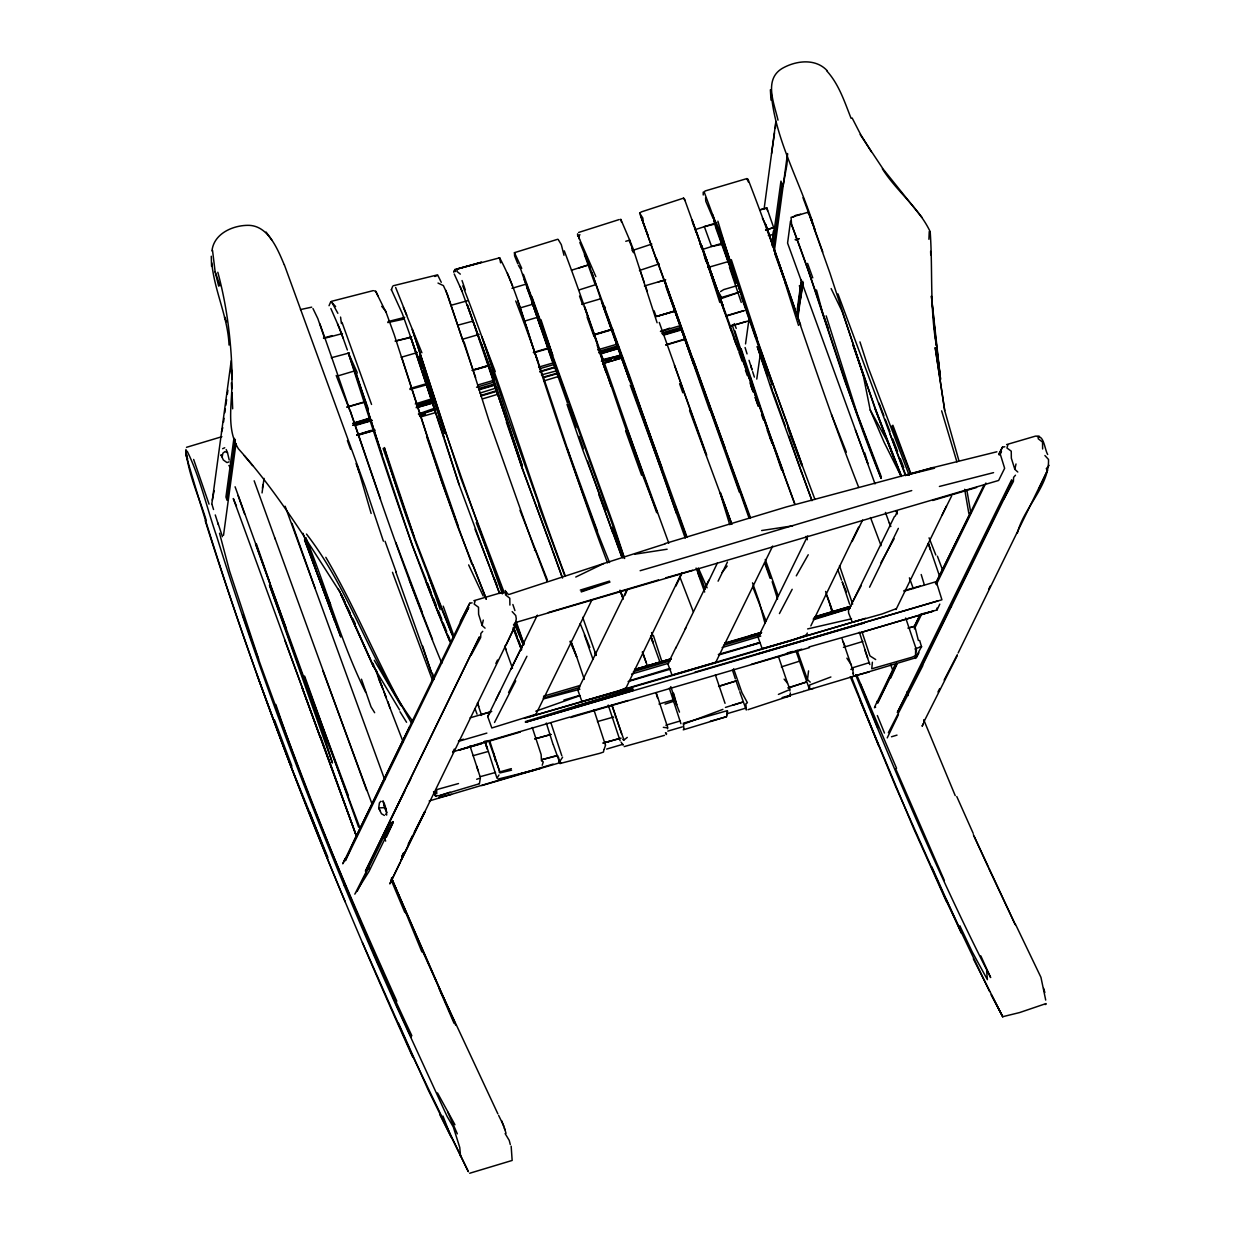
<?xml version="1.0" encoding="UTF-8"?>
<svg xmlns="http://www.w3.org/2000/svg" width="1235" height="1235" viewBox="0 0 1235 1235"><rect width="100%" height="100%" fill="white"/><g stroke="black" fill="none" stroke-linecap="round" stroke-linejoin="round"><path stroke-width="1.5" d="M504.837 1129.654L501.734 1120.809M232.087 392.761L232.659 408.785M609.997 582.071L581.299 591.905M185.945 449.463C187.89 473.885 199.175 496.995 206.23 520.352M802.982 197.677L814.884 229.787C801.592 184.123 775.055 140.836 771.258 92.996M928.921 239.297L929.245 231.578L930.187 231.717C932.842 269.369 929.662 307.592 936.346 345.167L935.512 338.019M786.186 696.988L790.199 695.799L790.338 692.928M666.499 733.127L666.421 734.501L665.464 732.648M229.046 345.059C227.873 316.839 214.288 290.688 211.818 262.916M727.292 714.756L727.338 710.665L683.372 723.201L683.912 729.02M231.393 382.788L231.717 388.932M775.379 128.363L775.873 121.509L764.172 208.468M973.319 958.792L1002.727 1016.698L1019.616 1012.561L1046.045 1003.576M772.292 241.983L773.681 230.312M773.342 234.063L773.619 231.007M382.186 801.469L383.159 801.222L386.2 809.064L386.663 815.038L385.721 814.158M797.192 315.944L801.422 280.005M852.798 668.382L853.292 675.02M727.554 711.098L726.55 716.686L683.233 729.839M579.524 239.374L577.918 234.835M718.77 294.254L718.955 292.587M211.849 503.787L231.223 360.774M916.216 652.003L916.478 649.888L905.703 618.025M810.222 682.137L807.474 679.667L808.57 670.883M774.33 251.307L787.513 153.541L786.942 164.517L783.005 186.377M745.539 343.901L748.904 319.834M790.493 221.173L787.575 243.079L875.028 483.888M223.52 535.342L235.978 443.581M756.762 379.083L760.112 355.526M222.794 427.665L221.513 431.957M223.55 422.061L224.06 418.325M224.832 412.706L225.341 408.97M225.851 405.234L226.623 399.615M227.379 394.011L227.888 390.275M233.955 438.116L225.943 497.01L227.039 500.268L235.329 439.398M262.422 488.165L262.916 484.537M262.052 492.919L264.028 478.377M772.122 245.75L780.952 181.144L782.079 184.2L773.496 247.062M797.254 309.537L800.882 282.923M798.011 314.693L802.441 282.352M797.779 318.491L802.843 281.348M803.337 282.753L800.265 300.321M771.535 153.572L774.515 132.917M512.17 611.618L515.767 615.555L516.292 618.905L514.331 627.704L389.812 883.889L400.217 862.231M1044.903 455.514L1048.5 459.451C1049.518 485.695 1023.167 508.635 1017.331 533.35M773.913 228.305L766.827 207.881L760.142 209.749M605.613 745.014L604.1 749.398M537.642 360.497C525.184 326.272 517.094 289.993 499.619 257.822L457.351 269.014L456.919 271.376L460.315 274.124M212.297 500.16L214.118 490.727M872.373 662.222L871.771 668.783L911.878 657.252L915.521 655.708L915.891 653.871M603.853 750.015L603.452 752.069L599.839 753.304L560.057 763.492L553.357 744.983M791.558 224.538C823.683 308.318 846.901 395.323 881.126 478.408L844.956 381.43L808.57 271.453L791.558 224.538L791.064 217.345L807.397 212.435L809.048 214.103L812.599 223.797M479.412 783.716L480.353 778.05L476.679 779.27M915.521 655.708L915.66 649.348M485.062 628.136L482.098 625.435L483.286 620.078M1017.794 472.017L1014.83 469.315L1016.019 463.974M211.972 250.937C213.732 233.955 232.087 225.634 247.309 225.341C267.887 224.677 277.427 248.744 284.189 264.63M534.493 550.486L534.894 548.942L547.09 581.206M515.952 622.409L998.621 480.461L1004.642 468.297L1000.273 454.171M255.537 544.141L321.316 725.501L360.018 828.176M914.934 648.946L921.557 646.569L915.15 658.471L917.25 654.627M537.364 615.138L487.702 716.547L491.823 727.971L535.728 714.339M626.67 590.407L577.826 690.133L581.963 701.573L618.55 691.168L625.867 687.926M807.705 535.913L758.089 637.306L762.211 648.745L792.129 640.347L806.115 635.099M894.464 516.462L848.46 610.445L848.615 613.069L852.351 622.332L882.269 613.918L896.255 608.701M453.739 272.24L455.005 269.462L481.542 262.206L457.351 269.014M434.782 794.846L436.557 789.659L458.509 783.546M475.058 601.229L474.194 604.116L478.516 607.265L478.609 614.32L482.098 625.435M1007.806 445.125L1006.926 448.012L1011.249 451.161L1011.341 458.2L1014.83 469.315M542.211 765.252L543.261 761.902L541.486 760.884L541.131 754.539L532.285 727.492M558.482 239.852L557.834 239.235L514.455 252.666L514.594 255.861L517.789 263.765M684.036 339.687L665.943 345.09M383.637 836.018L386.37 828.824M790.045 695.892L790.4 694.996M624.91 595.316L626.948 590.345M923.132 723.833L922.113 726.242L923.471 723.525M939.789 604.131L937.056 609.92L859.375 632.984M386.401 837.222L393.317 822.139M494.525 722.46L515.721 680.917M625.62 688.775L681.674 572.963M895.282 516.076L897.382 511.336M898.354 528.364L869.579 587.196M498.971 774.978L496.995 778.22L484.969 740.985M810.824 625.913L858.557 527.206M404.802 791.064L365.421 871.231L479.427 636.92L389.519 821.892M922.391 665.588L1004.04 498.863L1012.16 480.816L1011.619 479.828L897.336 712.487L922.051 665.001L1012.16 480.816M890.62 678.108L896.842 664.368M384.857 838.858L392.962 821.584M703.796 591.287L717.365 563.083M718.091 581.176L727.461 562.033M343.098 863.003L345.183 858.464M874.72 706.868L877.498 700.816M506.273 644.732L514.686 626.593L514.239 625.574M1039.021 488.612L1047.434 470.489L1046.971 469.454M675.854 586.146L681.535 574.198M675.777 648.113L685.919 627.812M946.504 506.057L896.008 609.55M579.863 234.588L578.659 237.105L595.841 276.609M877.143 701.943L895.483 664.168M342.821 863.821L460.285 622.486L468.713 607.512L345.337 860.749L354.707 839.321L409.649 726.689M472.125 602.865L469.794 603.189L460.238 621.807M1004.858 446.761L1002.527 447.085L998.714 454.65M495.868 663.457L497.535 660.015M935.667 583.877L983.909 485.154M985.9 483.024L936.856 583.429M1047.434 470.489L958.144 652.991M408.152 784.21L410.668 779.053M357.147 891.361L390.661 822.711L393.085 822.109L368.972 871.493L354.831 894.14L366.1 872.034M452.627 752.501L454.279 749.105M708.813 580.265L685.163 628.939M852.119 541.517L862.601 520.074M988.633 589.404L990.3 585.992M401.992 856.195L403.66 852.798M495.775 700.091L500.005 691.43M526.928 656.279L508.573 692.557M535.481 715.188L591.966 599.824M669.154 661.265L676.024 647.263M772.709 546.04L715.744 662.361L672.087 675.159L667.95 664.121L669.895 660.54M779.439 613.579L792.175 589.296M460.748 621.143L469.794 603.189M999.223 453.399L1002.527 447.085M951.629 495.976L942.259 514.717M914.178 626.562L920.137 614.505M935.466 583.507L971.466 510.75M914.826 625.991L920.662 614.196M914.348 628.908L921.85 613.749M424.84 812.213L400.68 860.888L424.794 811.549L414.312 832.143M510.919 669.154L522.791 645.241M805.868 635.963L807.304 633.046M896.703 664.445L877.637 703.101L896.332 663.226M999.841 454.665L1001.462 451.408L999.578 454.727M888.366 732.695L922.73 665.773M957.202 655.677L923.626 722.367M916.339 657.854L918.933 652.744M402.085 856.164L403.83 852.721M408.198 844.153L412.552 835.57M937.967 691.955L939.727 688.574M944.127 680.099L957.31 654.673M341.431 323.57L340.567 317.086M853.03 601.075L861.351 585.405M384.224 838.519L389.612 828.438M471.291 654.967L480.662 637.569L480.863 633.462L482.731 631.317M1004.04 498.863L1013.395 481.449L1013.611 477.358L1015.479 475.213M808.23 554.762L796.297 575.85M880.925 562.774L894.109 538.753M559.239 762.257L562.604 757.209M487.702 716.547L490.527 711.777M577.826 690.133L579.709 686.953M758.089 637.306L760.914 632.552M814.976 499.465C776.367 397.685 742.482 294.115 704.259 192.243L705.046 190.993L746.82 178.612L748.364 181.946M392.483 286.69L391.387 289.993M330.702 301.865L329.035 305.709M722.089 572.423L727.153 566.062M513.482 624.864L516.4 621.452M1046.23 468.76L1049.148 465.348M380.812 801.299L379.407 802.92L378.713 807.937L381.461 813.741L384.409 815.424M434.859 276.486L437.067 275.59M561.03 762.612L560.057 763.492L559.995 762.134M622.78 739.487L623.953 739.997L627.272 737.403M793.21 217.175L795.68 215.353L800.635 214.226M504.76 592.939L506.35 592.198L508.588 594.668M1037.508 436.835C1043.976 435.353 1044.81 449.91 1047.681 454.48M640.301 213.686L639.637 213.115L641.397 211.88L683.542 198.14L684.391 198.866C721.07 300.429 757.611 402.193 794.784 503.633M720.545 291.583L723.725 289.592L736.585 285.81M577.548 233.832L577.748 236.194M949.591 607.62L951.506 606.678M575.757 577.038L603.838 563.484L665.217 543.817M766.132 230.034L774.083 227.317M222.64 448.706L224.724 447.749M874.395 707.732L875.661 707.176M778.405 694.41L789.659 689.624L789.937 690.967M683.557 724.111L722.892 709.369M479.118 783.839L439.351 795.711L434.998 795.741M830.893 676.981L809.635 685.008L809.558 689.223L813.433 688.482M186.5 447.317L221.883 436.696M393.039 285.81L437.607 274.849L441.265 282.306M400.017 711.731L406.562 722.274M581.268 591.411L609.519 581.098L580.296 590.083M535.789 711.206L579.987 695.629M660.848 331.273L669.679 328.155M509.561 594.282L603.838 563.484M458.463 740.954L463.403 739.194M720.082 298.993L739.441 292.186L719.31 298.098M790.199 695.799L747.993 709.693M229.123 461.844L226.978 462.585L223.334 459.976L220.988 454.804L222.146 456.904L222.902 453.168L225.017 451.578L227.518 452.813L229.216 460.007M695.413 229.556L716.717 222.732M632.088 250.612L651.848 244.051M639.452 270.48L659.274 263.873M702.545 249.439L723.957 242.6M665.063 704.12L674.001 701.187M718.616 686.475L736.508 680.794M439.351 795.711L450.08 792.191M788.254 688.019L806.193 682.121L788.084 687.771M914.795 658.054L803.445 691.338M571.496 270.218L589.28 264.63M904.005 591.194L936.254 581.623L941.919 599.778L756.561 654.303M481.511 742.914L453.26 751.76M488.798 740.583L483.333 742.328L570.2 716.948M578.582 232.473L619.244 219.537M725.454 707.423L743.269 701.881M579.508 289.793L595.903 284.59M781.338 666.915L799.323 661.25M553.095 764.11L429.178 800.975M578.69 268.01L589.234 264.707M356.915 434.874L371.226 430.397M525.4 721.58L632.829 688.482M843.443 647.341L862.848 641.474M852.104 667.919L869.471 662.593M353.04 423.265L369.512 418.156M415.253 403.953L431.725 398.843M665.001 543.585L786.34 506.952L933.212 467.571L906.305 475.151L934.54 468.204M760.745 636.087L722.104 647.572M813.495 619.723L849.865 608.423M732.664 705.262L743.285 701.989M526.527 284.004L511.985 288.311M726.165 316.145L744.103 310.633M629.603 680.686L669.355 668.536M747.391 646.245L758.197 642.941M694.935 672.149L937.905 600.858M736.338 680.886L718.646 686.274M658.44 579.956L548.34 612.529M357.27 434.905L371.951 430.475M419.638 416.071L425.149 414.42M751.359 664.353L801.762 649.147M532.069 304.443L519.225 308.179M354.646 424.238L369.188 419.885M598.697 352.747L618.642 346.742M665.788 344.781L683.742 339.378M729.684 326.38L749.444 320.591M976.592 487.485L932.703 500.484M470.072 717.828L490.033 712.086M680.392 720.916L665.85 725.207M664.492 735.35L624.2 746.588M337.695 375.965L354.152 371.056M635.902 669.447L670.481 659.119M814.976 616.975L850.977 606.2L815.224 616.62M765.561 230.05L772.925 227.857M346.881 407.041L364.85 401.73M594.174 335.009L612.591 329.529M673.615 699.782L659.011 704.073M727.708 713.506L745.847 708.118M891.485 736.77L897.011 735.118M417.399 352.531L401.159 357.286M728.002 261.666L707.856 267.516M471.955 370.361L488.35 365.514M594.066 334.577L612.205 329.22M602.634 363.63L622.594 357.733M520.275 732.046L458.509 750.262L481.835 743.593M859.529 632.907L933.058 611.217M499.125 772.137L511.352 768.633M462.801 339.177L479.18 334.392M524.674 321.069L537.596 317.272M581.855 304.289L600.287 298.885M658.332 281.95L665.68 279.805M474.07 369.79L488.89 365.452M533.304 352.438L548.124 348.1M594.251 334.577L612.653 329.189M533.752 352.824L548.355 348.548M477.683 385.027L494.309 380.148M538.599 367.166L553.373 362.843M597.678 349.86L616.126 344.457M660.432 331.474L680.747 325.531M353.087 423.404L369.651 418.557M417.492 404.524L432.219 400.217M476.525 387.234L494.123 382.047M539.463 368.786L554.268 364.449M599.484 351.172L616.45 346.232M661.636 332.987L681.442 327.198M352.932 425.087L371.133 419.761M355.387 425.458L371.951 420.61M416.118 407.673L432.682 402.826M478.84 389.303L495.497 384.425M539.927 371.395L554.731 367.057M600.858 353.534L617.423 348.687M663.427 335.194L681.813 329.807M419.792 413.91L434.581 409.572M480.801 396.034L497.443 391.155M543.647 377.617L558.436 373.279M602.803 360.28L621.298 354.862M419.931 415.701L425.396 414.111M605.737 361.268L611.202 359.663M614.829 358.598L620.279 357.008M357.255 435.446L375.208 430.181M482.87 398.781L497.736 394.289M543.956 380.889L558.822 376.382M603.081 363.414L621.467 358.026M473.869 600.704L502.753 592.229L506.35 592.198L505.455 594.822L509.793 598.219L509.901 605.088M1006.602 444.585L1035.486 436.125L1039.098 436.094L1038.187 438.718L1042.541 442.099L1042.633 448.984M480.631 714.71L491.731 711.437M543.539 696.2L580.28 685.41M671.3 658.749L634.558 669.509L670.759 658.996M724.574 643.157L761.13 632.459L750.293 635.639M636.025 669.447L671.114 659.166M724.683 643.481L761.609 632.66M543.246 698.115L579.122 687.602M633.385 671.701L670.157 660.926M723.494 645.288L760.22 634.528M813.247 618.997L849.819 608.284M579.894 689.238L543.524 698.902M631.61 674.078L668.536 663.257M563.87 700.044L578.505 695.753M760.034 642.571L718.338 654.442M628.106 681.535L670.682 669.061M718.801 654.951L759.525 643.018M807.644 628.924L851.533 618.812M524.396 718.369L861.582 619.569M864.376 623.011L525.415 722.321L633.354 690.411M570.663 717.566L809.434 647.603M481.758 785.583L560.366 762.582M606.632 749.074L622.81 744.319M331.32 301.371L373.202 290.626M644.408 285.964L664.291 280.16M410.051 388.469L426.43 383.699M420.456 416.998L435.013 412.768M486.852 733.096L458.571 741.34M473.067 755.696L487.532 751.667M667.78 731.12L682.322 726.875M795.803 239.76L799.138 238.787M416.627 406.485L432.991 401.745M782.125 697.59L803.337 691.446M726.134 315.743L744.103 310.572M478.516 388.577L494.926 383.853M352.932 425.334L371.148 420.085M729.9 326.272L746.11 321.594M640.147 570.709C730.796 544.373 821.074 516.77 911.739 490.573M662.315 334.006L680.562 328.788M416.488 406.022L432.883 401.344M904.082 590.623L920.214 586.008M603.591 743.022L619.785 738.391M475.444 369.635L486.374 366.533M357.054 435.229L373.294 430.598M750.587 635.824L761.455 632.721M575.356 706.405L633.277 689.979M808.971 646.986L859.236 632.721M572.021 716.423L628.136 700.446M323.447 338.066L332.23 335.596M655.662 316.731L675.56 311.112M908.296 628.028L914.811 626.269L918.392 640.548M480.137 776.707L495.513 772.446M469.686 1173.25L512.154 1160.452L511.166 1146.204M347.143 407.118L365.622 401.931M409.974 389.488L426.6 384.826M665.665 577.841L692.542 570.308M597.447 721.58L613.687 717.01M710.248 721.255L726.55 716.686M300.475 309.568L311.699 307.16M467.679 300.692L451.022 305.292M473.067 321.085L458.231 325.083M603.143 743.1L621.097 738.129M519.456 774.021L540.451 768.463M787.174 652.975L792.623 651.478M908.126 628.106L914.811 626.269M542.211 759.54L556.923 755.527M813.927 617.855L849.958 608.052M625.759 241.273L629.726 240.192L633.123 248.791L657.097 322.767M603.128 743.022L610.569 741.031M324.28 338.375L342.466 333.543M331.289 357.749L349.459 352.917M853.462 676.085L869.116 671.963M932.996 467.602L996.892 451.778M541.964 759.679L557.788 755.619M533.798 770.3L498.029 779.069M438.718 797.609L451.501 794.337M395.076 341.107L411.734 336.877M795.093 239.683L798.783 238.756M760.359 209.796L765.669 208.453M388.114 321.548L404.71 317.364M993.558 472.635L939.403 486.466M511.568 770.161L500.021 772.925L489.662 740.707M922.607 613.718L932.826 611.217M591.889 272.518L603.56 307.608L605.397 307.16M396.605 340.845L410.776 337.495M714.525 224.168L704.321 226.561L711.561 246.429L721.024 244.607M1044.949 1004.518L1045.983 1004.302M387.775 322.567L404.138 319.078M768.34 235.468L772.122 234.743M634.744 554.222L667.132 549.22M761.64 530.541L792.638 525.848M498.693 258.223L499.712 258.254M704.259 192.243L703.209 192.166L703.24 194.991M663.334 727.338L667.533 727.847L667.656 728.773M850.838 669.339L852.69 669.586L842.131 638.912M374.267 290.873L375.919 291.383L377.895 295.721M898.462 714.571L887.239 737.882M436.187 796.482L433.531 791.728M639.637 213.115L642.848 218.086L643.111 222.007M920.353 646.708L921.572 647.016L919.643 640.409M685.07 200.61L683.542 198.14M315.11 588.292L292.016 523.408M709.646 267.393L708.396 266.93L695.151 228.429M438.008 283.062L443.396 285.609L447.533 294.64L463.156 341.647M454.11 270.974L455.36 271.576M746.82 178.612L748.009 179.214C787.081 279.727 818.018 383.39 857.337 483.888L858.726 487.439M875.677 659.552L869.949 655.893L862.169 632.397M826.956 70.457C815.162 57.968 795.51 60.685 781.971 68.558C763.554 79.843 774.376 103.941 778.004 120.166M799.323 285.733L800.573 288.866M514.455 252.666L521.741 268.365M228.861 465.533L231.362 468.25M808.601 688.327L809.45 689.3L796.066 651.277M930.187 231.717C918.933 207.758 896.394 191.085 882.361 168.778M338.39 589.234L340.258 592.538C308.457 543.153 277.767 492.58 238.355 448.737C223.381 423.883 235.761 392.745 230.683 365.467M784.101 679.126L787.544 683.217L789.921 689.145M826.601 70.719C838.874 84.042 844.539 101.795 851.085 118.328M244.298 455.7L252.573 465.58M381.708 306.326L385.629 311.019L394.212 334.654L441.945 482.267L457.614 526.527L486.25 599.114M921.989 217.468L883.195 169.164L860.193 134.538M335.611 306.558L331.953 302.513L337.865 313.304M266.081 232.056L271.715 239.791M621.112 742.189L623.166 745.122M306.481 534.06C351.049 591.395 370.129 663.087 412.984 721.626M345.337 602.881L341.2 594.189L373.68 666.792L376.922 671.516M846.87 658.193L851.44 664.986M871.339 151.735L860.733 134.677L852.15 118.004M462.785 285.856C499.897 380.951 528.92 479.55 565.012 575.186M374.653 712.703L371.025 706.821L361.454 679.204M505.13 1133.576L509.237 1140.399L510.287 1144.552M558.745 240.393L561.323 244.669L563.994 255.29M373.68 666.792L399.584 709.94M518.422 265.34L520.784 269.338L552.369 361.654M325.824 557.309C357.502 611.032 379.963 669.602 411.749 723.386M374.313 660.293L400.912 705.586M855.577 674.758C897.351 777.047 940.205 879.196 990.655 977.549L980.806 955.875M312.98 308.565L317.843 318.599L324.033 336.615M437.468 1092.898L454.943 1124.73M375.672 291.352L385.829 311.93M813.772 227.611L829.905 272.981L863.08 374.483L870.212 409.989L887.486 441.512L901.257 475.645L875.708 409.541L852.86 344.534L863.497 375.996M989.605 991.473L945.995 900.284M762.412 218.209L765.823 224.77L800.635 325.16M901.195 476.463L884.09 442.238L870.212 409.989M362.395 942.537L412.567 1055.832L468.374 1171.706L427.943 1089.409L398.411 1023.012M812.275 220.756L809.774 215.785L822.772 251.971M439.845 1114.696L451.115 1137.064L442.933 1116.008M224.523 317.549L226.623 321.748M365.699 692.387C341.03 642.756 326.858 588.833 305.755 537.719L317.04 572.685L330.563 604.548M386.895 812.553L384.579 807.891L386.2 809.064L383.792 807.659L378.713 807.937L380.01 810.716M807.582 263.425L812.769 277.86M895.776 510.626L897.397 513.914M498.631 1115.406L503.895 1126.166M497.875 1113.862L439.753 989.42L391.48 878.054M831.124 288.573L842.1 311.374L875.63 410.298L901.056 476.386M391.325 289.546L402.255 313.458L419.19 360.774M1015.263 923.795L1040.951 977.348L1045.705 1000.072M346.989 606.354L350.292 613.286M352.762 618.503L355.248 623.706M988.973 868.838L1015.324 924.753L973.35 834.628M468.652 564.92L483.209 595.965M411.873 1035.748C347.112 898.926 293.359 757.256 242.539 614.752M422.972 952.015L455.283 1023.491M275.806 704.429C309.97 805.76 353.04 903.742 396.805 1001.199M457.32 1133.838L447.688 1111.979M974.122 836.342L988.201 867.124M944.404 880.601L895.715 768.772M411.07 1036.891L395.432 1002.666L379.732 964.381M931.746 866.738L961.278 933.12M454.218 273.969L461.936 290.904M348.301 352.886L357.162 372.461L356.637 374.545L368.015 409.974L348.301 352.886C379.515 450.111 410.267 547.661 450.034 641.829L426.337 582.488M455.653 1025.127L391.757 879.011M696.077 568.069L700.986 580.064M524.196 279.666L528.055 288.264M956.77 796.513L973.195 833.363M946.18 901.056L913.591 828.361L850.282 676.672M385.289 695.706L403.058 741.756M412.845 1057.345C324.357 861.613 245.163 660.354 185.713 454.156L187.581 459.188L185.682 451.176L187.241 451.284C200.425 478.269 206.862 508.202 216.758 536.53C253.638 654.859 297.095 771.026 344.256 885.603M589.944 267.285L579.848 242.508M698.315 567.992L707.099 587.814M337.556 323.848L343.16 338.112M330.856 308.503L340.104 329.652L347.344 349.999M589.851 647.418L580.203 623.629M569.952 641.382L576.668 656.773L584.294 679.358M856.874 675.19L896.548 768.309M403.32 307.222L421.907 352.778M514.794 624.941L523.563 645.226L515.767 624.678M439.243 989.003L454.048 1023.29M715.852 222.084L721.966 236.348L756.021 338.344M712.981 218.101L705.772 201.243L705.556 197.801M923.718 719.758L955.226 795.633M752.671 586.594L766.009 620.989M507.477 273.305L512.571 286.011M319.834 323.74C360.219 436.989 395.648 552.076 441.821 663.241M846.5 591.982L842.193 581.855L849.618 604.193M582.688 617.346L596.135 655.353M390.939 879.505L404.802 912.403M362.025 925.509L378.944 965.569M236.456 506.072L233.292 498.539L356.606 836.604L320.591 736.631M391.588 878.208L406.33 913.252M527.005 288.048L531.884 299.734M373.032 663.442L382.402 687.494M445.727 290.21L475.614 377.555M605.706 510.395L582.966 450.42L567.019 404.385M612.792 527.453L622.795 557.819M515.721 300.969C549.189 387.173 574.445 476.463 607.574 562.867M460.223 286.535L494.247 379.068M519.966 510.333L547.383 579.971M523.378 274.324L613.872 525.801L624.555 558.482L552.138 356.251M377.555 674.773L386.339 697.837L383.73 691.276M345.229 901.828C292.849 777.016 246.027 649.903 205.226 520.83M843.119 641.691L845.296 646.97M396.234 572.253L385.058 541.27M405.651 912.387L421.891 951.923M327.939 857.615L290.889 766.256L256.756 674.264M734.254 323.555L736.23 328.387M877.344 715.544L884.476 733.05M489.307 742.528L499.959 771.983M378.497 678.416L383.082 689.639M859.776 699.782L895.761 786.849L945.917 899.559L945.809 898.462L960.274 929.538L959.873 925.864L972.192 951.83L987.383 979.648L986.626 970.648M383.112 448.444L414.512 537.765L453.461 638.001M640.239 214.828L666.066 285.81M409.402 580.249L432.543 639.483M851.502 676.904L878.564 745.539M564.271 250.859C597.277 337.448 621.961 426.94 657.437 512.602M414.512 537.765L384.332 447.549C402.348 511.491 427.017 573.225 452.118 634.651M226.221 449.555L227.518 452.813M720.931 237.336L712.533 214.319L715.837 228.027L735.72 282.985M395.632 287.446L406.747 315.126M499.496 593.417L459.142 484.768L410.699 337.078M426.492 580.975L412.104 544.944L382.696 456.981M431.355 593.186L427.171 582.688L438.888 614.397M433.439 598.435L436.233 605.428M438.317 610.677L441.806 619.43M443.195 622.934L446.684 631.672M448.073 635.176L450.158 640.425M666.962 484.151L669.092 489.523M623.953 739.997L611.834 705.339M472.712 564.488L485.185 595.903M831.525 414.589L846.361 452.18M765.654 564.519L771.072 578.227M672.457 693.869L679.482 712.132M929.06 537.842L935.821 555.009M860.486 684.005L877.73 727.878M679.729 576.575L693.236 611.572M609.55 562.558C577.795 484.707 551.181 404.926 525.878 324.774M552.616 550.239L521.865 467.633L481.449 343.886L522.312 468.034L562.527 578.088M492.472 573.889L490.403 568.625L499.635 593.448M493.846 577.393L497.304 586.146M870.49 517.542L881.08 545.669M512.942 627.951L521.51 649.842M395.771 571.743L433.917 679.219M717.89 221.173C742.111 303.702 773.45 384.147 802.241 465.178M532.1 302.143L552.292 359.91L532.1 302.143L540.39 326.596M503.587 593.248L476.278 522.667M475.012 529.151L489.708 566.88M514.47 629.85L517.094 636.612M518.422 639.992L521.71 648.452M336.198 375.455L349.767 410.375M891.948 425.89L910.581 473.931M898.972 471.23L875.183 408.8M503.618 590.994L460.732 478.007L412.305 329.529L445.449 431.988L502.321 593.896M680.902 723.664L669.308 688.127M495.25 371.596L481.804 336.63L507.338 415.593L539.216 505.316M570.693 641.212L576.668 656.773L571.388 642.447M484.815 595.61L486.158 599.068M284.359 264.815L365.313 486.976L383.39 541.177M356.066 463.542L359.138 472.233M309.8 812.259L327.337 857.692M909.192 475.321L868.498 368.292L859.946 341.879M879.088 403.212L883.889 415.716M885.248 419.298L890.034 431.802M892.782 438.934L897.567 451.439M900.3 458.586L903.727 467.525M881.373 476.988L857.414 414.342L826.169 315.867M515.844 622.919L524.01 644.207L516.307 621.884M395.848 542.551L422.061 611.788M889.972 433.717L905.734 475.043M750.51 517.758L692.434 359.215M602.14 301.803L687.108 537.364M906.814 691.955L908.173 695.552M585.405 255.228L630.529 378.589L661.821 469.346M662.716 473.422L630.236 385.104M623.304 598.944L619.97 590.176L623.027 598.651M477.482 703.101L481.619 715.466M392.498 572.314L432.543 680.423M737.28 344.658L783.407 471.662M778.05 595.532L765.268 559.486M504.76 646.044L506.057 649.502M348.424 795.803L303.949 676.409M732.201 324.882L750.077 380.226M704.243 255.058L710.218 270.974M708.797 404.54L664.909 281.071L750.015 518.422M689.562 410.545L731.568 524.057M598.79 494.494L621.884 557.155M274.525 720.02L291.908 766.225M937.411 556.198L942.66 570.23M703.178 250.967L710.248 269.956L701.634 245.487L722.722 305.06M665.897 286.597L724.142 447.487M662.176 468.775L614.536 336.723M620.371 590.762L622.934 597.616M892.874 425.226L910.89 473.7M811.92 500.515L771.705 390.368L757.287 346.711M692.897 358.536L725.192 448.243M629.726 240.192L620.742 219.213L621.529 222.084M661.975 661.821L653.361 635.377M564.827 575.927L538.784 505.763M471.878 564.148L441.945 482.267L426.6 436.511M322.86 670.744L372.26 804.556M905.487 475.645L837.947 293.899M855.376 429.857L867.834 463.511L864.716 452.828M751.204 386.555L753.196 391.927L749.969 382.85M806.1 536.33L807.366 539.741M647.958 235.129L640.656 215.461L657.746 263.611M668.783 543.138L627.843 431M650.814 635.963L652.79 641.274M642.277 652.003L646.121 662.377M597.493 531.374L567.328 448.629M787.791 427.989L801.685 465.719M807.474 679.667L797.069 650.258M629.263 240.501L631.27 245.919M685.255 538.12L631.363 385.32M225.017 317.333L225.511 318.676M274.942 538.151L366.671 790.462M383.776 835.956L385.66 841.097M284.745 640.085L302.575 688.512M209.039 504.127L193.648 459.435M909.377 577.841L913.298 588.555M890.589 664.368L893.198 671.485M801.268 471.384L811.966 500.607M758.336 405.96L755.156 397.253L758.228 406.253M761.532 414.682L763.446 419.9M767.275 430.351L770.455 439.073M748.858 517.511L727.4 456.333M765.839 563.932L769.76 574.645M631.903 247.648L633.802 252.804M342.033 322.443L371.55 404.447M384.718 779.671L285.115 506.226M254.163 480.785L275.173 538.954M827.959 327.723L822.85 313.705L816.474 289.993M885.433 512.417L890.605 526.589M769.096 433.747L794.414 503.293M584.417 254.58L594.807 283.525M475.151 708.998L477.034 714.154M347.39 440.555L350.586 449.324M310.618 554.963L314.462 565.537M315.743 569.057L321.532 584.927M322.165 586.702L332.045 613.795M333.357 617.407L334.67 621.02M286.258 628.476L235.082 486.775M319.973 736.693L302.313 688.281L356.606 836.589M739.41 492.271L710.295 410.483M706.729 455.144L659.274 322.458M615.987 342.867L630.714 383.545M621.884 556.877L612.714 531.544L612.761 527.824L623.274 557.093M651.092 637.476L659.814 661.698M774.685 253.329L785.429 283.108L774.021 249.671L786.062 284.019L765.823 224.77M837.824 569.721L841.56 580.11M677.305 316.5L656.31 258.022M675.638 507.029L686.506 537.24M698.053 569.258L705.092 588.833M625.62 430.892L641.582 475.213M534.184 548.031L488.798 420.116L464.067 341.879M514.439 630.035L521.525 649.733M317.04 572.685L302.992 533.335M773.11 392.066L785.136 425.581M738.931 352.129L742.173 361.16M745.431 370.191L747.376 375.625M720.453 492.611L731.846 524.304L719.912 492.394L729.777 524.705M679.59 383.714L682.816 392.73M579.539 296.06L582.673 304.752M505.408 648.545L512.51 668.336M721.719 298.16L719.82 294.208L720.237 299.024M692.341 221.791L693.838 225.99M736.122 344.457L708.396 266.93L719.789 302.405M764.573 562.82L770.069 578.242M709.662 410.159L666.699 287.523L693.916 365.066M674.418 365.22L706.111 454.634M697.991 573.349L704.66 592.059M587.057 316.994L594.004 336.46M651.555 632.598L652.775 636.025M419.823 362.534L421.706 367.814M422.957 371.334L431.771 395.956M443.226 606.153L453.199 634.049M889.385 522.698L890.667 526.295M825.597 591.457L833.023 612.483M692.156 219.938L696.633 232.566M723.278 307.978L725.146 313.273M729.53 325.623L731.398 330.918M733.899 337.973L738.283 350.308M694.44 227.688L696.247 232.782M699.844 242.955L701.65 248.05L697.266 234.341L702.53 249.238M552.971 362.241L567.467 403.058M612.745 532.794L587.675 461.226M553.234 551.999L562.018 576.745M348.548 353.395L368.2 408.708M839.491 565.661L852.644 604.1M826.786 595.61L832.405 611.557M733.636 668.752L741.957 692.681L747.407 702.73L745.878 703.734L746.28 710.001L739.75 691.739M603.56 307.608L615.37 341.107M584.263 306.604L596.737 342.033M656.649 512.679L584.834 307.021M528.642 289.901L531.529 298.129M458.401 526.558L427.403 436.542L402.085 358.412M432.373 673.198L434.241 678.494M238.093 495.59L244.576 513.992M771.751 384.378L741.185 296.446M741.17 348.764L781.508 469.917M718.94 295.644L710.881 272.734L718.646 296.014M720.792 300.939L722.645 306.218M752.516 582.827L759.232 601.939L764.944 623.166M787.544 683.217L778.498 656.696M604.224 366.224L611.232 386.184L597.169 345.291M584.387 634.898L593.001 659.366M505.285 590.484L506.52 593.989M788.918 436.202L801.484 472.264M654.087 310.788L655.939 316.052M602.973 363.476L606.169 372.569M430.984 390.183L419.113 356.22L444.893 433.593L419.715 353.766M358.598 827.188L304.613 676.101M757.317 346.711L767.429 375.764M770.578 384.841L772.477 390.291M725.038 703.332L715.389 674.928M568.1 404.833L576.05 427.696M579.091 436.48L583.383 448.784M667.703 727.43L656.341 693.082M492.456 379.438L507.276 422.154M506.335 421.969L522.312 468.034M462.044 280.546L465.255 289.87M428.452 575.68L440.139 609.581M380.473 499.033L350.261 410.776M256.293 543.585L269.909 583.043M867.696 657.977L859.344 632.196M864.701 649.656L869.811 664.538M735.921 680.608L739.209 690.149M603.328 364.047L606.385 372.939M535.156 308.534L552.4 360.466M639.591 268.813L644.361 282.769M645.565 286.258L647.356 291.491M663.396 475.197L676.394 513.266M480.044 776.553L469.964 745.894M212.528 250.381L215.122 271.669L219.953 285.779M620.093 740.738L608.222 705.046M512.865 604.502L514.933 610.584M561.817 755.774L550.933 722.876M650.613 635.809L652.944 642.725M642.679 652.219L647.341 665.974M729.468 267.316L741.232 302.39M531.853 296.554L552.678 355.309L540.976 319.695M477.575 702.977L478.748 706.451M621.545 733.667L612.004 704.938M605.382 744.906L593.865 709.708M715.698 223.257L729.144 263.981L713.691 219.784M661.034 468.05L662.809 473.406M732.463 670.065L735.35 678.849M670.79 686.614L676.718 704.66L673.615 693.221M410.406 336.584L443.952 437.221L437.483 417.168M476.602 766.04L478.13 770.717M217.977 523.146L222.424 536.669M731.336 259.659L756.931 337.834M762.674 415.068L767.892 430.984M770.208 438.07L771.952 443.38M422.679 646.059L431.293 672.473M585.544 254.286L588.493 263.348M517.727 300.692L525.4 324.311M594.699 651.957L595.841 655.492M419.776 362.596L421.552 368.061M423.914 375.332L435.121 409.896M752.64 371.673L754.384 377.092M704.459 256.587L706.111 261.712M939.248 575.278L928.38 543.415L930.341 549.915M734.779 330.702L758.522 405.204M750.648 381.986L752.902 389.025M444.554 439.012L459.142 484.768M749.027 360.311L752.13 370.052L750.664 365.205M215.26 514.949L218.363 524.69M258.64 659.119L229.602 571.172L219.537 533.258M785.012 282.583L798.52 325.407M553.033 744.365L546.333 723.046M772.153 581.7L777.571 599.083M631.749 247.479L633.169 252.125M745.091 347.529L747.052 353.905M212.003 504.451L213.547 509.515M921.202 574.522L924.336 584.834M387.991 701.758L389.967 708.257M941.641 410.838L956.909 461.89M750.602 378.049L758.738 405.234M655.939 692.712L657.499 697.96M485.123 741.973L487.223 749.027L485.247 742.266M1043.621 988.278L1044.872 992.523M455.005 269.462L455.483 271.052M504.42 1127.956L506.01 1133.329M356.915 464.514L371.133 513.467M944.713 410.529L935.219 347.776L944.713 410.529L958.869 460.516M936.254 581.623L937.288 585.266M664.662 280.113L666.19 285.671M766.827 207.881L767.537 210.66M853.246 672.998L853.447 673.831M829.843 603.575L832.128 612.714M215.122 271.669L218.657 286.134M217.808 272.256C227.225 307.067 231.532 343.098 232.165 379.114M493.676 753.319L495.467 760.976M383.159 801.222L384.224 806.223M499.619 257.822L500.607 262.854M558.498 757.132L559.347 761.949M966.866 490.202L970.803 512.787M964.659 489.307L968.857 513.544M436.557 789.659L436.773 793.734M936.686 348.872L940.452 378.605L931.406 296.045L935.173 333.774M933.768 321.748L940.576 379.762M934.355 327.167L935.127 334.407M935.559 337.556L936.315 345.105M460.562 1156.408L459.76 1147.485L453.276 1126.922L447.085 1116.332L395.416 1003.978A1399.61 235.9 73.7 0 1 344.256 885.665M770.378 89.784L770.995 100.143M231.161 366.347L231.578 373.958M936.948 608.099L937.056 609.92M384.378 803.537L384.502 806.44M930.603 251.369L930.758 254.889M211.278 256.247L211.571 266.389M368.663 866.877L368.694 868.853M418.372 414.018A571.697 199.051 -20 0 1 434.411 408.306M479.998 393.07A571.697 199.051 -20 0 1 496.763 387.852M541.424 374.915A571.697 199.051 -20 0 1 556.182 370.948M602.464 359.586A571.697 199.051 -20 0 1 621.02 355.495M419.113 414.852A1238.134 428.175 -19.9 0 1 435.538 409.557M481.619 395.215A1238.134 428.175 -19.9 0 1 496.455 390.754M542.767 377.262A1238.134 428.175 -19.9 0 1 557.556 373.109M601.368 361.222A1238.134 428.175 -19.9 0 1 621.251 356.035M681.828 329.127A4796.292 1770.295 -20.2 0 1 663.411 334.793M617.376 348.81A4796.292 1770.295 -20.2 0 1 600.797 353.812M554.654 367.598A4796.292 1770.295 -20.2 0 1 539.849 371.982M495.436 385.011A4796.292 1770.295 -20.2 0 1 478.779 389.843M432.667 403.104A4796.292 1770.295 -20.2 0 1 417.97 407.303M372.044 420.255A4796.292 1770.295 -20.2 0 1 355.51 424.871M865.534 618.303A5997.947 1363.409 -18.6 0 1 527.561 717.381M340.49 593.495L373.402 666.391L340.49 593.495M675.205 310.88L656.788 316.361L675.221 310.865M550.872 734.485L534.879 738.885L550.872 734.485M1002.727 1016.698L991.319 994.87L1002.727 1016.698M340.736 636.751L304.566 539.772L340.736 636.751M321.131 726.643L269.477 585.066L332.431 762.998L321.131 726.643M722.907 305.987L710.465 270.866L722.907 305.987M614.582 337.417L602.433 303.501L629.665 380.565L614.582 337.417M492.533 375.949L467.339 304.875L522.204 465.61L492.533 375.949M382.109 455.159L356.992 377.107L382.109 455.159"/></g></svg>
